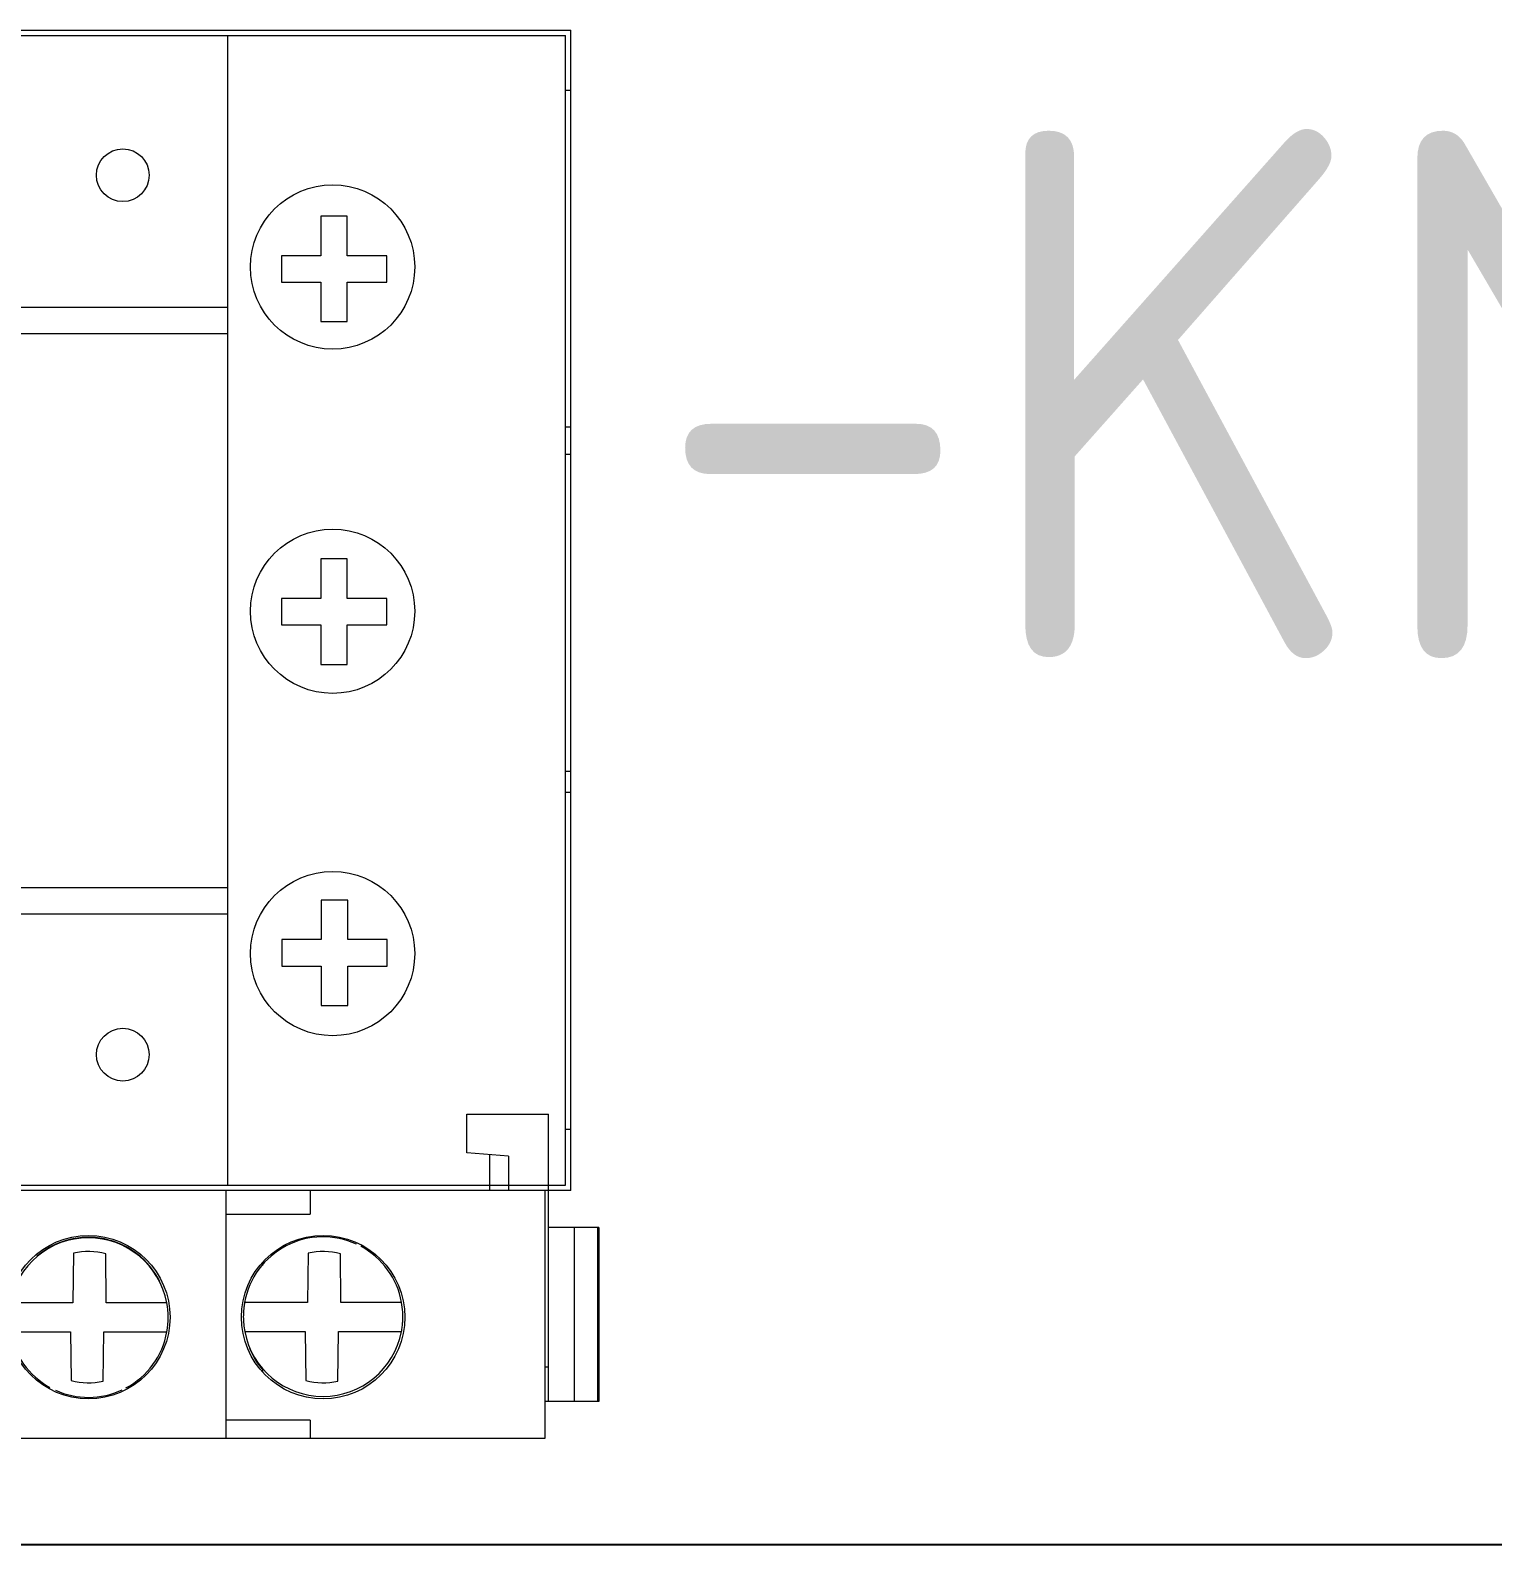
# Model space of a CAD drawing. Header units: millimetres. Extents: x 0 to 69574, y -5 to 41746.
# Drawn here: x 45469.2 to 45524.7, y 16219.4 to 16276.8 of the extents above; entities that cross this region are included whole.
import ezdxf
from ezdxf.enums import TextEntityAlignment as Align

# ---------------------------------------------------------------- set-up
doc = ezdxf.new("R2010")
doc.units = ezdxf.units.MM
doc.set_wipeout_variables(frame=1)
doc.layers.add('000-PI-Oprema', color=30, linetype='Continuous', lineweight=5)
doc.layers.add('000-PI_TEXT', color=7, linetype='Continuous')
doc.layers.add('002-PI-Kabelska kanalica', color=150, linetype='Continuous')
doc.styles.add('PI0', font='isocpeur.ttf', dxfattribs={"width": 0.9})

# ---------------------------------------------------------------- blocks, each defined once
blk = doc.blocks.new('*U1086')
at = {"layer": '002-PI-Kabelska kanalica'}
blk.add_line((-20, -100), (-20, 470), dxfattribs=at)
blk = doc.blocks.new('GV2P04')
at = {"ltscale": 0.25}
blk.add_wipeout([(44692.174, 32178.545), (44736.174, 32178.545), (44736.174, 32090.045), (44692.174, 32090.045)], dxfattribs=at).dxf.layer = '000-PI-Oprema'
at = {"layer": '000-PI-Oprema'}
for p, q in [((44692.174, 32090.045), (44692.174, 32178.545)), ((44692.374, 32178.345), (44692.374, 32090.245)), ((44735.974, 32178.345), (44735.974, 32090.245)), ((44736.174, 32178.545), (44736.174, 32090.045)), ((44702.674, 32111.045), (44702.674, 32103.045)), ((44703.669, 32111.045), (44703.669, 32103.045)), ((44724.673, 32111.045), (44724.673, 32103.045)), ((44725.669, 32111.045), (44725.669, 32103.045)), ((44692.374, 32103.045), (44735.974, 32103.045)), ((44701.69, 32101.004), (44700.69, 32101.004)), ((44700.69, 32101.004), (44700.69, 32099.504)), ((44701.69, 32099.504), (44701.69, 32101.004)), ((44714.629, 32101.019), (44713.629, 32101.019)), ((44713.629, 32101.019), (44713.629, 32099.519)), ((44714.629, 32099.519), (44714.629, 32101.019)), ((44727.626, 32101.02), (44726.626, 32101.02)), ((44726.626, 32101.02), (44726.626, 32099.52)), ((44727.626, 32099.52), (44727.626, 32101.02)), ((44700.69, 32099.504), (44699.19, 32099.504)), ((44699.19, 32099.504), (44699.19, 32098.504)), ((44703.19, 32099.504), (44701.69, 32099.504)), ((44703.19, 32098.504), (44703.19, 32099.504)), ((44713.629, 32099.519), (44712.129, 32099.519)), ((44712.129, 32099.519), (44712.129, 32098.519)), ((44716.129, 32099.519), (44714.629, 32099.519)), ((44716.129, 32098.519), (44716.129, 32099.519)), ((44726.626, 32099.52), (44725.126, 32099.52)), ((44725.126, 32099.52), (44725.126, 32098.52)), ((44729.126, 32099.52), (44727.626, 32099.52)), ((44729.126, 32098.52), (44729.126, 32099.52)), ((44699.19, 32098.504), (44700.69, 32098.504)), ((44700.69, 32098.504), (44700.69, 32097.004)), ((44701.69, 32098.504), (44703.19, 32098.504)), ((44701.69, 32097.004), (44701.69, 32098.504)), ((44712.129, 32098.519), (44713.629, 32098.519)), ((44713.629, 32098.519), (44713.629, 32097.019)), ((44714.629, 32098.519), (44716.129, 32098.519)), ((44714.629, 32097.019), (44714.629, 32098.519)), ((44725.126, 32098.52), (44726.626, 32098.52)), ((44726.626, 32098.52), (44726.626, 32097.02)), ((44727.626, 32098.52), (44729.126, 32098.52)), ((44727.626, 32097.02), (44727.626, 32098.52)), ((44700.69, 32097.004), (44701.69, 32097.004)), ((44713.629, 32097.019), (44714.629, 32097.019)), ((44726.626, 32097.02), (44727.626, 32097.02)), ((44692.174, 32090.045), (44736.174, 32090.045)), ((44692.374, 32090.245), (44735.974, 32090.245)), ((44694.496, 32090.045), (44694.496, 32090.245)), ((44707.264, 32090.045), (44707.264, 32090.245)), ((44708.078, 32090.245), (44708.078, 32090.045)), ((44720.09, 32090.045), (44720.09, 32090.245)), ((44721.119, 32090.045), (44721.119, 32090.245)), ((44733.887, 32090.045), (44733.887, 32090.245))]:
    blk.add_line(p, q, dxfattribs=at)
for centre, radius in [((44697.329, 32107.035), 1), ((44730.677, 32107.035), 1), ((44701.161, 32099.075), 3.114), ((44714.143, 32099.075), 3.114), ((44727.198, 32099.075), 3.114)]:
    blk.add_circle(centre, radius, dxfattribs=at)
blk = doc.blocks.new('GVAN20')
at = {"layer": '000-PI-Oprema'}
for p, q in [((44855.716, 32095.248), (44855.851, 32096.822)), ((44855.851, 32096.822), (44857.316, 32096.822)), ((44857.316, 32096.822), (44857.316, 32093.727)), ((44853.016, 32092.756), (44846.416, 32092.756)), ((44846.416, 32091.853), (44853.016, 32091.853)), ((44853.016, 32091.823), (44846.416, 32091.823))]:
    blk.add_line(p, q, dxfattribs=at)
at = {"ltscale": 0.25}
blk.add_wipeout([(44845.016, 32180.867), (44854.415, 32180.867), (44854.415, 32093.867), (44845.016, 32093.867)], dxfattribs=at).dxf.layer = '000-PI-Oprema'
at = {"layer": '000-PI-Oprema'}
for p, q in [((44845.016, 32093.867), (44845.016, 32180.867)), ((44854.415, 32093.867), (44854.415, 32180.867)), ((44849.059, 32114.153), (44849.059, 32111.856)), ((44850.159, 32111.763), (44850.159, 32114.15)), ((44849.059, 32111.856), (44847.217, 32111.832)), ((44852.038, 32111.739), (44850.159, 32111.763)), ((44847.194, 32110.614), (44849.059, 32110.591)), ((44849.059, 32110.591), (44849.059, 32108.201)), ((44850.159, 32110.498), (44852.015, 32110.522)), ((44850.159, 32108.204), (44850.159, 32110.498)), ((44854.415, 32105.967), (44845.016, 32105.967)), ((44845.716, 32102.767), (44845.716, 32105.967)), ((44853.516, 32105.967), (44853.516, 32102.767)), ((44849.076, 32105.249), (44849.076, 32102.956)), ((44850.176, 32102.862), (44850.176, 32105.254)), ((44847.664, 32104.577), (44847.538, 32104.577)), ((44851.695, 32104.577), (44851.576, 32104.577)), ((44849.076, 32102.956), (44847.218, 32102.932)), ((44845.716, 32102.767), (44845.016, 32102.767)), ((44852.039, 32102.839), (44850.176, 32102.862)), ((44854.415, 32102.767), (44853.516, 32102.767)), ((44847.194, 32101.714), (44849.076, 32101.691)), ((44849.076, 32101.691), (44849.076, 32099.304)), ((44850.176, 32101.598), (44852.015, 32101.622)), ((44850.176, 32099.3), (44850.176, 32101.598)), ((44855.777, 32095.959), (44854.415, 32095.959)), ((44855.716, 32095.248), (44854.415, 32095.248)), ((44854.415, 32093.867), (44845.016, 32093.867)), ((44846.416, 32091.823), (44846.416, 32093.867)), ((44846.416, 32093.727), (44857.316, 32093.727)), ((44847.716, 32093.727), (44847.716, 32093.867)), ((44853.016, 32091.823), (44853.016, 32093.727))]:
    blk.add_line(p, q, dxfattribs=at)
for centre, radius in [((44849.616, 32111.177), 3.097), ((44849.616, 32102.277), 3.1)]:
    blk.add_circle(centre, radius, dxfattribs=at)
for centre, radius, start, end in [((44849.634, 32102.271), 3.031, 90.05483, 100.73236), ((44849.63, 32102.303), 2.999, 85.3917, 89.97859), ((44849.631, 32102.302), 3, 83.10981, 85.41524), ((44849.621, 32102.224), 3.079, 79.72767, 83.08463), ((44849.642, 32102.329), 3.078, 259.27799, 262.78318), ((44849.632, 32102.262), 3.01, 262.81427, 266.39855), ((44849.632, 32102.241), 2.99, 266.37787, 269.98661), ((44849.63, 32102.235), 2.983, 270.01584, 273.48091), ((44849.626, 32102.3), 3.049, 273.49235, 280.2726)]:
    blk.add_arc(centre, radius, start, end, dxfattribs=at)
for centre, major_axis, ratio, start_param, end_param in [((44849.601, 32111.177), (0, 3.025), 0.999967, 0.18012, 1.065684), ((44849.601, 32111.177), (0, 3.025), 0.999967, 3.327251, 6.097634), ((44849.618, 32111.177), (0, 3.025), 0.999967, 3.60664, 5.415325), ((44849.601, 32111.177), (0, 3.025), 0.999967, 1.144592, 2.00581), ((44849.616, 32111.177), (0, 2.487), 0.999967, 1.304309, 1.799011), ((44849.616, 32111.177), (0, 2.487), 0.999967, -1.837284, -1.342581), ((44849.601, 32111.177), (0, 3.025), 0.999967, -4.222607, -3.321606), ((44849.604, 32111.177), (0, 3.025), 0.999967, 2.961579, 3.327251), ((44849.638, 32102.277), (0, 3.025), 0.999934, 0.186752, 2.95484), ((44849.638, 32102.277), (0, 3.025), 0.999934, 4.279937, 6.104265), ((44849.597, 32102.277), (0, 3.025), 0.999934, 6.68023, 6.981553), ((44849.616, 32102.277), (0, 2.487), 0.999934, 1.304255, 1.798958), ((44849.616, 32102.277), (0, 2.487), 0.999934, -1.837337, -1.342635), ((44849.638, 32102.277), (0, 3.025), 0.999934, -2.962672, -2.063351)]:
    blk.add_ellipse(centre, major_axis=major_axis, ratio=ratio, start_param=start_param, end_param=end_param, dxfattribs=at)

msp = doc.modelspace()

# ---------------------------------------------------------------- linework, layer by layer
at = {"layer": '000-PI-Oprema', "ltscale": 0.25}
msp.add_line((45368.282, 16219.402), (45522.683, 16219.406), dxfattribs=at)

# ---------------------------------------------------------------- block references
at = {"rotation": 270}
msp.add_blockref('*U1086', (45450.483, 16199.404), dxfattribs=at)
at = {"layer": '000-PI-Oprema', "rotation": 90}
msp.add_blockref('GV2P04', (77579.79, -28459.344), dxfattribs=at)

# ---------------------------------------------------------------- texts
at = {"layer": '000-PI_TEXT', "style": 'PI0', "width": 0.9}
msp.add_text('-KM 422 07', height=20, dxfattribs=at).set_placement((45558.128, 16263.054), align=Align.MIDDLE)

# ---------------------------------------------------------------- next in the draw order: block references
at = {"layer": '000-PI-Oprema', "rotation": 90}
msp.add_blockref('GVAN20', (77582.63, -28621.586), dxfattribs=at)

doc.saveas('drawing.dxf')
